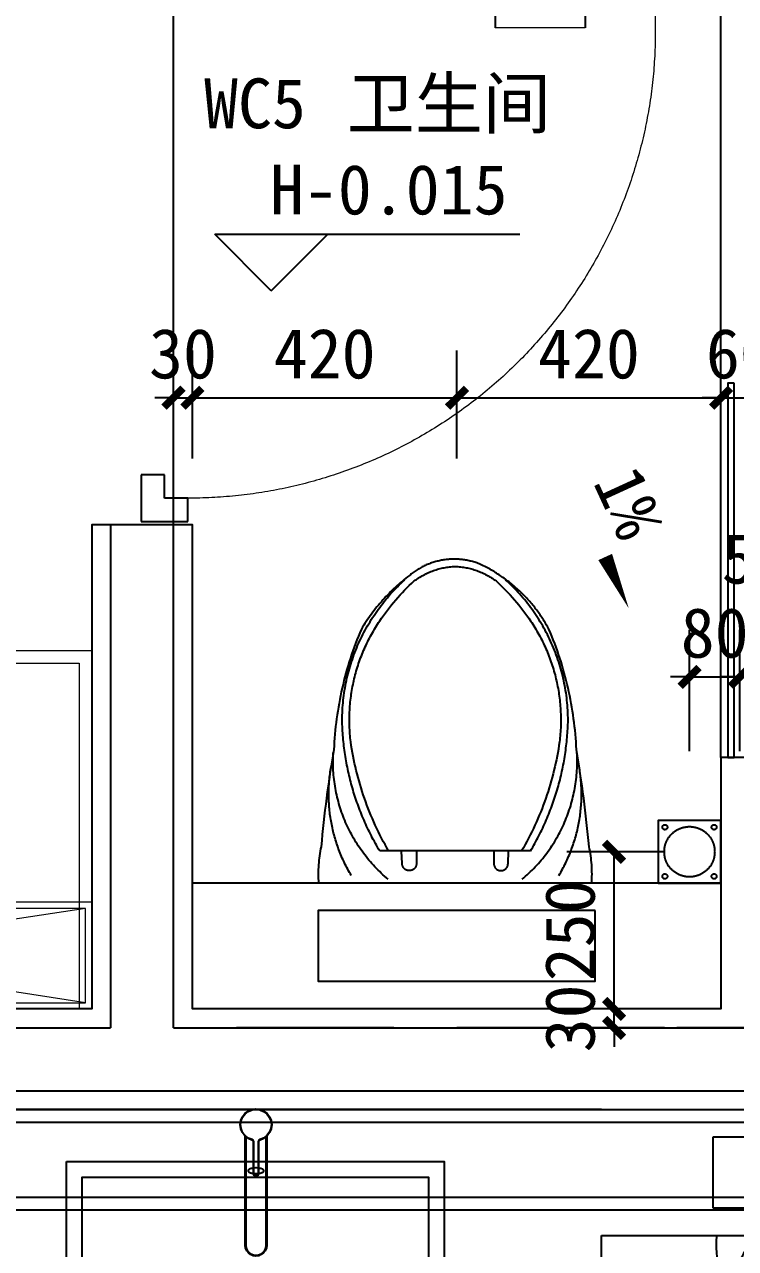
# Model space of a CAD drawing. Header units: millimetres. Extents: x -15 to 66915, y -15 to 18798.
# Drawn here: x 50559 to 51689, y 13212 to 15158 of the extents above; entities that cross this region are included whole.
import ezdxf
from ezdxf.xclip import XClip

# ---------------------------------------------------------------- set-up
doc = ezdxf.new("R2010")
doc.units = ezdxf.units.MM
doc.header["$LTSCALE"] = 1000
doc.header["$XCLIPFRAME"] = 2
for name, pattern in [('140-WC$0$__DASH', [0.35, 0.25, -0.1]), ('3#-轴线$0$DOTE', [2.42, 2, -0.2, 0.02, -0.2]), ('DASH', [0.35, 0.25, -0.1])]:
    doc.linetypes.add(name, pattern=pattern)
doc.layers.get('Defpoints').update_dxf_attribs({"color": 4, "linetype": 'DASH'})
for name, color, linetype in [('1#2#楼$0$A-ANNO-DIM-SYMB', 3, 'Continuous'), ('1#2#楼$0$A-ANNO-DIMS', 3, 'Continuous'), ('1#2#楼$0$A-ANNO-ELEV', 3, 'Continuous'), ('1#2#楼$0$A-ANNO-TEXT', 7, 'Continuous'), ('1#2#楼$0$A-DOOR-IDEN', 53, 'Continuous'), ('140-WC$0$A-FLOR-SPCL', 225, 'Continuous'), ('140-WC$0$BS-STAIR', 225, 'Continuous'), ('140-WC$0$FF-FIXT', 225, 'Continuous'), ('140-WC$0$FF-洁具及配件', 31, 'Continuous'), ('140-墙体$0$A-DOOR', 51, 'Continuous'), ('140-墙体$0$A-WALL-BLOK', 131, 'Continuous'), ('3#-轴线$0$A-ANNO-DOTE', 10, '3#-轴线$0$DOTE')]:
    doc.layers.add(name, color=color, linetype=linetype)
doc.layers.add('140-WC$0$JJ-01-固定家具', color=225, linetype='Continuous', lineweight=0)
doc.styles.add('1#2#楼$0$_TCH_DIM', font='')
doc.styles.add('1#2#楼$0$_TCH_DIM_T3', font='')
doc.styles.add('1#2#楼$0$_TCH_WINDOW', font='')
doc.styles.get('1#2#楼$0$_TCH_DIM').set_extended_font_data('SimSun')
doc.styles.get('1#2#楼$0$_TCH_DIM_T3').set_extended_font_data('SimSun')
doc.styles.get('1#2#楼$0$_TCH_WINDOW').set_extended_font_data('SimSun')
doc.dimstyles.new('1#2#楼$0$_TCH_ARCH&&30', dxfattribs={"dimtxt": 79.303797, "dimasz": 30, "dimexe": 75, "dimexo": 90, "dimgap": 30, "dimtad": 1, "dimdec": 0, "dimzin": 0, "dimdsep": 46, "dimtxsty": '1#2#楼$0$_TCH_DIM_T3', "dimblk": '1#2#楼$0$_ArchTick', "dimcen": 0.09, "dimclrt": 7, "dimazin": 2, "dimtfac": 1, "dimtdec": 0, "dimtix": 1, "dimtmove": 2, "dimatfit": 3, "dimfxl": 100, "dimtolj": 1, "dimtzin": 0, "dimarcsym": 0})

# ---------------------------------------------------------------- blocks, each defined once
blk = doc.blocks.new('140-墙体$0$$DorLib2D$00000009')
for p, q in [((0.4129, 0.9053), (0.4129, 0.0807)), ((0.4541, 0.9053), (0.4129, 0.9053)), ((0.4541, 0.0807), (0.4541, 0.9053)), ((0.4129, 0.7822), (0.378, 0.7822)), ((0.489, 0.7822), (0.4541, 0.7822)), ((0.4129, 0.6235), (0.378, 0.6235)), ((0.489, 0.6235), (0.4541, 0.6235)), ((-0.4941, 0.0807), (-0.4529, 0.0807)), ((-0.4941, -0.0018), (-0.4941, 0.0807)), ((-0.4529, 0.0807), (-0.4529, 0.0395)), ((0.4129, 0.0807), (0.4541, 0.0807)), ((0.4953, 0.0807), (0.4541, 0.0807)), ((0.4541, 0.0807), (0.4541, 0.0395)), ((0.4953, -0.0018), (0.4953, 0.0807)), ((-0.4529, 0.0395), (-0.4117, 0.0395)), ((-0.4117, 0.0395), (-0.4117, -0.0018)), ((0.4541, 0.0395), (0.4129, 0.0395)), ((0.4129, 0.0395), (0.4129, -0.0018)), ((-0.4941, -0.0018), (-0.4941, -0.0018)), ((-0.4117, -0.0018), (-0.4941, -0.0018)), ((0.4129, -0.0018), (0.4953, -0.0018)), ((0.4953, -0.0018), (0.4953, -0.0018))]:
    blk.add_line(p, q)
at = {"lineweight": 13}
for p, q in [((0.378, 0.7822), (0.378, 0.6235)), ((0.489, 0.7822), (0.489, 0.6235))]:
    blk.add_line(p, q, dxfattribs=at)
blk.add_arc((0.3716, 0.0817), 0.8246, 87.134, 180.0717, dxfattribs=at)
blk = doc.blocks.new('140-墙体')
at = {"layer": '140-墙体$0$A-DOOR'}
blk.add_line((-2550, 6900), (-2550, 7800), dxfattribs=at)
at = {"layer": '140-墙体$0$A-WALL-BLOK'}
for p, q in [((-2550, 6900), (-2650, 6900)), ((-2650, 6900), (-2650, 6100)), ((-2550, 6100), (-2550, 6900)), ((-3100, 6100), (-2650, 6100)), ((-2550, 6100), (-1600, 6100)), ((-3000, 6000), (-2650, 6000)), ((-2650, 6000), (-1600, 6000))]:
    blk.add_line(p, q, dxfattribs=at)
at = {"layer": '140-墙体$0$A-DOOR', "xscale": 900, "yscale": -900, "zscale": 100, "rotation": 90}
blk.add_blockref('140-墙体$0$$DorLib2D$00000009', (-2600, 7350), dxfattribs=at)
blk = doc.blocks.new('*U175')
for p, q in [((-495, 570), (-495, 0)), ((495, 570), (-495, 570)), ((495, 0), (495, 570)), ((-16, 244), (16, 244)), ((-16, 50), (-16, 244)), ((16, 244), (16, 50)), ((16, 50), (-16, 50))]:
    blk.add_line(p, q)
at = {"color": 250}
for p, q in [((-475, 550), (-475, 0)), ((475, 550), (-475, 550)), ((475, 0), (475, 550))]:
    blk.add_line(p, q, dxfattribs=at)
at = {"color": 0, "linetype": 'ByBlock'}
for p, q in [((-495, 170), (495, 170)), ((495, 0), (-495, 0))]:
    blk.add_line(p, q, dxfattribs=at)
at = {"color": 8}
for p, q in [((-485, 10), (485, 160)), ((-485, 160), (485, 10))]:
    blk.add_line(p, q, dxfattribs=at)
for points in [[(16, 107.6), (250, 107.6), (250, 497.6), (-250, 497.6), (-250, 107.6), (-16, 107.6)], [(16, 127.6), (230, 127.6), (230, 477.6), (-230, 477.6), (-230, 127.6), (-16, 127.6)]]:
    blk.add_lwpolyline(points)
blk.add_lwpolyline([(-485, 160), (485, 160), (485, 10), (-485, 10)], close=True, dxfattribs=at)
at = {"extrusion": (0, 0, -1)}
for centre, major_axis, start_param, end_param in [((0, 296.2), (-23.8, 0), 1.570796326795389, 7.853981633974973), ((67.1, 54.3), (-19, 0), 1.570796326798259, 7.853981633977845)]:
    blk.add_ellipse(centre, major_axis=major_axis, ratio=0.89986, start_param=start_param, end_param=end_param, dxfattribs=at)
blk.add_ellipse((-67.1, 53.6), major_axis=(19, 0), ratio=0.89986, dxfattribs=at)
blk = doc.blocks.new('140-WC$0$A$C569A68CE')
at = {"layer": '140-WC$0$A-FLOR-SPCL'}
for p, q in [((-17.2, -195.2), (-16.1, -195.2)), ((14, -195.2), (15.1, -195.2))]:
    blk.add_line(p, q, dxfattribs=at)
for points in [[(20.6, 14.3), (16.6, 19.5), (11.4, 23.5), (5.4, 25.9), (-1, 26.8), (-7.5, 25.9), (-13.5, 23.5), (-18.7, 19.5), (-22.7, 14.3), (-25.1, 8.3), (-26, 1.8), (-25.1, -4.6), (-22.7, -10.6), (-18.7, -15.8), (-13.5, -19.8), (-7.6, -22.2), (-6.7, -22.7), (-6, -23.2), (-5.4, -24), (-5, -24.8), (-5, -25.7), (-5, -76.2), (-4.9, -77.3), (-4.6, -78.2), (-3.9, -79), (-3, -79.7), (-2.1, -80), (-1, -80.2), (0, -80), (0.9, -79.7), (1.8, -79), (2.5, -78.2), (2.9, -77.3), (3, -76.2), (3, -25.7), (3, -24.8), (3.3, -24), (3.9, -23.2), (4.6, -22.7), (5.5, -22.2), (11.4, -19.8), (16.6, -15.8), (20.6, -10.6), (23.1, -4.6), (24, 1.8), (23.1, 8.3)], [(20.2, 14), (16.3, 19.1), (11.2, 23), (5.3, 25.4), (-1, 26.3), (-7.3, 25.4), (-13.2, 23), (-18.3, 19.1), (-22.2, 14), (-24.6, 8.1), (-25.5, 1.8), (-24.6, -4.5), (-22.2, -10.4), (-18.3, -15.5), (-13.2, -19.4), (-7.3, -21.8), (-6.4, -22.3), (-5.6, -22.9), (-4.9, -23.8), (-4.5, -24.7), (-4.5, -25.7), (-4.5, -76.2), (-4.4, -77.2), (-4.1, -78), (-3.5, -78.7), (-2.7, -79.3), (-1.9, -79.6), (-1, -79.7), (-0.1, -79.6), (0.7, -79.3), (1.5, -78.7), (2.1, -78), (2.4, -77.2), (2.5, -76.2), (2.5, -25.7), (2.5, -24.7), (2.9, -23.8), (3.6, -22.9), (4.4, -22.3), (5.3, -21.8), (11.2, -19.4), (16.3, -15.5), (20.2, -10.4), (22.6, -4.5), (23.5, 1.8), (22.6, 8.1)], [(16, -16.3), (15, -17.1), (15, -190.2), (14.4, -194.3), (12.8, -198.2), (10.3, -201.5), (7, -204), (3.1, -205.6), (-1, -206.2), (-5.2, -205.6), (-9, -204), (-12.3, -201.5), (-14.9, -198.2), (-16.5, -194.3), (-17, -190.2), (-17, -17.1), (-18, -16.3), (-18, -190.2), (-17.5, -194.6), (-15.8, -198.7), (-13.1, -202.2), (-9.5, -204.9), (-5.4, -206.6), (-1, -207.2), (3.4, -206.6), (7.5, -204.9), (11, -202.2), (13.7, -198.7), (15.4, -194.6), (16, -190.2)], [(15, -17.1), (11.4, -19.8), (5.5, -22.2), (4.6, -22.7), (3.9, -23.2), (3.3, -24), (3, -24.8), (3, -25.7), (3, -76.2), (2.8, -77.9), (1.8, -79), (0.5, -80), (-1.6, -80.2), (-3, -79.7), (-3.9, -79), (-4.9, -77.9), (-5, -76.2), (-5, -25.7), (-5, -24.8), (-5.4, -24), (-6, -23.2), (-6.7, -22.7), (-7.6, -22.2), (-13.5, -19.8), (-17, -17.1), (-17, -190.2), (-16.5, -194.3), (-14.9, -198.2), (-12.3, -201.5), (-9, -204), (-5.2, -205.6), (-1, -206.2), (3.1, -205.6), (7, -204), (10.3, -201.5), (12.8, -198.2), (14.4, -194.3), (15, -190.2)]]:
    blk.add_lwpolyline(points, close=True, dxfattribs=at)
blk.add_lwpolyline([(-13.5, -71.5), (-13.5, -71.3), (-13.5, -71.2), (-13.4, -71), (-13.4, -70.8), (-13.3, -70.6), (-13.2, -70.5), (-13.1, -70.3), (-12.9, -70.1), (-12.8, -70), (-12.6, -69.8), (-12.2, -69.5), (-11.7, -69.2), (-11.1, -68.9), (-10.5, -68.6), (-9.9, -68.3), (-9.2, -68.1), (-7.6, -67.7), (-5.8, -67.4), (-4, -67.2), (-2, -67), (-0.1, -67), (1.9, -67.2), (3.7, -67.4), (5.5, -67.7), (7.1, -68.1), (7.8, -68.3), (8.5, -68.6), (9.1, -68.9), (9.6, -69.2), (10.1, -69.5), (10.5, -69.8), (10.7, -70), (10.9, -70.1), (11, -70.3), (11.1, -70.5), (11.2, -70.6), (11.3, -70.8), (11.4, -71), (11.4, -71.2), (11.5, -71.3), (11.5, -71.5), (11.5, -71.7), (11.4, -71.9), (11.4, -72.1), (11.3, -72.2), (11.2, -72.4), (11.1, -72.6), (11, -72.7), (10.9, -72.9), (10.7, -73.1), (10.5, -73.2), (10.1, -73.6), (9.6, -73.9), (9.1, -74.2), (8.5, -74.4), (7.8, -74.7), (7.1, -74.9), (5.5, -75.4), (3.7, -75.7), (1.9, -75.9), (-0.1, -76), (-2, -76), (-4, -75.9), (-5.8, -75.7), (-7.6, -75.4), (-9.2, -74.9), (-9.9, -74.7), (-10.5, -74.4), (-11.1, -74.2), (-11.7, -73.9), (-12.2, -73.6), (-12.6, -73.2), (-12.8, -73.1), (-12.9, -72.9), (-13.1, -72.7), (-13.2, -72.6), (-13.3, -72.4), (-13.4, -72.2), (-13.4, -72.1), (-13.5, -71.9), (-13.5, -71.7), (-13.5, -71.5)], dxfattribs=at)
blk = doc.blocks.new('140-WC$0$A$C05716B03')
at = {"layer": '140-WC$0$A-FLOR-SPCL'}
for points in [[(-100, 400), (500, 400), (500, 0), (-100, 0)], [(475, 25), (-75, 25), (-75, 375), (475, 375)]]:
    blk.add_lwpolyline(points, close=True, dxfattribs=at)
for radius in [36, 23]:
    blk.add_circle((200, 192.2), radius, dxfattribs=at)
blk = doc.blocks.new('140-WC$0$A$C4A066A6E')
at = {"layer": '140-WC$0$FF-FIXT', "color": 8}
blk.add_blockref('140-WC$0$A$C569A68CE', (0, 456.5), dxfattribs=at)
at = {"layer": '140-WC$0$FF-洁具及配件', "color": 8, "ltscale": 0.01, "xscale": -1}
blk.add_blockref('140-WC$0$A$C05716B03', (200, 0), dxfattribs=at)
blk = doc.blocks.new('140-WC$0$dfghrtjrtuj6')
at = {"layer": '140-WC$0$A-FLOR-SPCL'}
for points in [[(-217, 0, 0.071142), (-213, -58.1, 0.019152), (-192.8, -212.4, 0.090609), (-149, -404.1, 0.163158), (-38.2, -508, 0.273043), (72.6, -489.5, 0.094885), (149, -404.1, 0.090609), (192.8, -212.4, 0.019152), (213, -58.1, 0.071142), (217, 0)], [(-165, -12.4, 0.180688), (-197.1, -185.5, -4.705295)], [(-106.5, -6.4, 0.237416), (-193.6, -207.9, -3.87225)], [(106.5, -6.4, -0.237416), (193.6, -207.9, 3.87225)], [(165, -12.4, -0.180688), (197.1, -185.5, 4.705295)], [(-61.3, -50.9), (-61.5, -31.5, 1.018669), (-84.1, -31.5), (-85.1, -51.1)], [(61.3, -50.9), (61.5, -31.5, -1.018669), (84.1, -31.5), (85.1, -51.1)], [(-119.9, -51.4, 0.129606), (-179.5, -259.3, 0.211204), (-80.1, -482.5, 2.252949)], [(105.7, -51.3, -0.095348), (165.9, -224.7, -0.180567), (119.8, -417.3, -0.059956), (65.2, -480.7, -0.149733), (0, -503.9, -0.149733), (-65.2, -480.7, -0.059956), (-119.9, -417.3, -0.180567), (-165.9, -224.7, -0.095348), (-105.7, -51.3, 0.095348)], [(119.9, -51.4, -0.129606), (179.5, -259.3, -0.211204), (80.1, -482.5, -2.252949)]]:
    blk.add_lwpolyline(points, format="xyb", dxfattribs=at)
blk.add_lwpolyline([(-119.9, -51.4), (119.9, -51.4)], dxfattribs=at)
blk = doc.blocks.new('140-WC$0$A$C446C3F73')
at = {"layer": '140-WC$0$A-FLOR-SPCL'}
blk.add_lwpolyline([(-50, -50), (50, -50), (50, 50), (-50, 50)], close=True, dxfattribs=at)
for centre, radius in [((-39.1, 39.1), 4), ((0, 0), 40), ((39.1, 39.1), 4), ((-39.1, -39.1), 4), ((39.1, -39.1), 4)]:
    blk.add_circle(centre, radius, dxfattribs=at)
blk = doc.blocks.new('140-WC')
at = {"layer": '140-WC$0$A-FLOR-SPCL'}
for p, q in [((880, -1570), (1720, -1570)), ((1070, -2130), (270, -2130))]:
    blk.add_line(p, q, dxfattribs=at)
for points in [[(1750, -100), (1720, -100), (1720, -30), (30, -30), (30, -1370), (880, -1370), (880, -1770), (1720, -1770), (1720, -1000), (1750, -1000)], [(1850, -1000), (1880, -1000), (1880, -1770), (2870, -1770), (2870, -1200), (2900, -1200)], [(2100, -3500), (2100, -3470), (2170, -3470), (2170, -1930), (-770, -1930), (-770, -3470), (1200, -3470), (1200, -3500)], [(1070, -1930), (2170, -1930), (2170, -2530), (1070, -2530), (1070, -2130)]]:
    blk.add_lwpolyline(points, dxfattribs=at)
for points in [[(859, -775), (869, -775), (869, -1370), (859, -1370)], [(1079.8, -1613.6), (1520.2, -1613.6), (1520.2, -1725.9), (1079.8, -1725.9)], [(270, -2090), (2170, -2090), (2170, -1930), (270, -1930)], [(290, -2070), (2150, -2070), (2150, -1950), (290, -1950)]]:
    blk.add_lwpolyline(points, close=True, dxfattribs=at)
at = {"layer": '140-WC$0$A-FLOR-SPCL', "linetype": '140-WC$0$__DASH', "ltscale": 0.5}
blk.add_lwpolyline([(892.7, -2086.4), (452.3, -2086.4), (452.3, -1974.1), (892.7, -1974.1)], close=True, dxfattribs=at)
at = {"layer": '140-WC$0$BS-STAIR'}
blk.add_lwpolyline([(880, -1370), (880, -30)], dxfattribs=at)
at = {"layer": 'Defpoints'}
for points in [[(0, -1800), (1750, -1800), (1750, 0), (0, 0)], [(2200, -1900), (-800, -1900), (-800, -3500), (2200, -3500)]]:
    blk.add_lwpolyline(points, close=True, dxfattribs=at)
at = {"layer": '140-WC$0$A-FLOR-SPCL', "xscale": -1}
for name, p, rotation in [('140-WC$0$dfghrtjrtuj6', (1302.5, -1570), 180), ('140-WC$0$A$C446C3F73', (930, -1520), 270)]:
    blk.add_blockref(name, p, dxfattribs=dict(at, rotation=rotation))
at = {"layer": '140-WC$0$A-FLOR-SPCL'}
blk.add_blockref('140-WC$0$A$C4A066A6E', (1620, -2412.3), dxfattribs=at)
at = {"layer": '140-WC$0$FF-洁具及配件', "xscale": -1}
blk.add_blockref('140-WC$0$dfghrtjrtuj6', (670, -2130), dxfattribs=at)
at = {"layer": '140-WC$0$JJ-01-固定家具', "extrusion": (0, 0, -1), "xscale": -1, "zscale": -1}
blk.add_blockref('*U175', (-2375, -1770), dxfattribs=at)
blk = doc.blocks.new('1#2#楼$0$BGTVF')
ref = blk.add_blockref('140-墙体', (8550, -11200))
XClip(ref).set_block_clipping_path([(-12550, 3900.0000000001), (-9750, 3900.0000000001), (-9750, 11800.0000000001), (400.0000000001, 11800.0000000001), (400.0000000001, -2099.9999999999), (-12549.9999999999, -2100.0000000001)])
ref = blk.add_blockref('140-WC', (7750, -3300), dxfattribs=dict(xscale=-1))
XClip(ref).set_block_clipping_path([(11749.9999999999, -3999.9999999999), (8949.9999999999, -3999.9999999999), (8949.9999999999, 3900.0000000001), (-1200.0000000002, 3900.0000000001), (-1200.0000000002, -9999.9999999999), (11749.9999999998, -10000.0000000001)])
blk = doc.blocks.new('1#2#楼$0$_ArchTick')
at = {"color": 0, "linetype": 'ByBlock', "const_width": 0.4}
blk.add_lwpolyline([(-0.5, -0.5), (0.5, 0.5)], dxfattribs=at)
blk = doc.blocks.new('*D878')
at = {"layer": '1#2#楼$0$A-ANNO-DIMS', "color": 0, "lineweight": -2, "transparency": 16777216}
for p, q in [((51575.5, 13842.7), (51420.6, 13842.7)), ((51495.6, 13592.7), (51495.6, 13842.7)), ((51575.5, 13592.7), (51420.6, 13592.7))]:
    blk.add_line(p, q, dxfattribs=at)
at = {"layer": 'Defpoints', "color": 0, "transparency": 16777216}
for p in [(51495.6, 13842.7), (51665.5, 13842.7), (51665.5, 13592.7)]:
    blk.add_point(p, dxfattribs=at)
at = {"layer": '1#2#楼$0$A-ANNO-DIMS', "color": 0, "lineweight": -2, "transparency": 16777216, "xscale": 30, "yscale": 30, "zscale": 30}
for p, rotation in [((51495.6, 13842.7), 90), ((51495.6, 13592.7), 270)]:
    blk.add_blockref('1#2#楼$0$_ArchTick', p, dxfattribs=dict(at, rotation=rotation))
at = {"layer": '1#2#楼$0$A-ANNO-DIMS', "color": 7, "transparency": 16777216, "insert": (51425.9, 13717.7), "char_height": 79.3, "attachment_point": 5, "rotation": 90, "style": '1#2#楼$0$_TCH_DIM_T3'}
blk.add_mtext('\\A1;250', dxfattribs=at)
blk = doc.blocks.new('*D879')
at = {"layer": '1#2#楼$0$A-ANNO-DIMS', "color": 0, "lineweight": -2, "transparency": 16777216}
for p, q in [((51495.6, 13592.7), (51495.6, 13622.7)), ((51575.5, 13592.7), (51420.6, 13592.7)), ((51495.6, 13562.7), (51495.6, 13592.7)), ((51575.5, 13562.7), (51420.6, 13562.7)), ((51495.6, 13562.7), (51495.6, 13532.7))]:
    blk.add_line(p, q, dxfattribs=at)
at = {"layer": 'Defpoints', "color": 0, "transparency": 16777216}
for p in [(51495.6, 13592.7), (51665.5, 13592.7), (51665.5, 13562.7)]:
    blk.add_point(p, dxfattribs=at)
at = {"layer": '1#2#楼$0$A-ANNO-DIMS', "color": 0, "lineweight": -2, "transparency": 16777216, "xscale": 30, "yscale": 30, "zscale": 30}
for p, rotation in [((51495.6, 13592.7), 270), ((51495.6, 13562.7), 90)]:
    blk.add_blockref('1#2#楼$0$_ArchTick', p, dxfattribs=dict(at, rotation=rotation))
at = {"layer": '1#2#楼$0$A-ANNO-DIMS', "color": 7, "transparency": 16777216, "insert": (51425.9, 13577.7), "char_height": 79.3, "attachment_point": 5, "rotation": 90, "style": '1#2#楼$0$_TCH_DIM_T3'}
blk.add_mtext('\\A1;30', dxfattribs=at)
blk = doc.blocks.new('*D884')
at = {"layer": '1#2#楼$0$A-ANNO-DIMS', "color": 0, "lineweight": -2, "transparency": 16777216}
for p, q in [((51615.5, 14002.7), (51615.5, 14195.8)), ((51695.5, 14002.7), (51695.5, 14195.8)), ((51615.5, 14120.8), (51585.5, 14120.8)), ((51615.5, 14120.8), (51695.5, 14120.8)), ((51695.5, 14120.8), (51725.5, 14120.8))]:
    blk.add_line(p, q, dxfattribs=at)
at = {"layer": 'Defpoints', "color": 0, "transparency": 16777216}
for p in [(51695.5, 14120.8), (51615.5, 13912.7), (51695.5, 13912.7)]:
    blk.add_point(p, dxfattribs=at)
at = {"layer": '1#2#楼$0$A-ANNO-DIMS', "color": 0, "lineweight": -2, "transparency": 16777216, "xscale": 30, "yscale": 30, "zscale": 30}
blk.add_blockref('1#2#楼$0$_ArchTick', (51615.5, 14120.8), dxfattribs=at)
at = {"layer": '1#2#楼$0$A-ANNO-DIMS', "color": 0, "lineweight": -2, "transparency": 16777216, "xscale": 30, "yscale": 30, "zscale": 30, "rotation": 180}
blk.add_blockref('1#2#楼$0$_ArchTick', (51695.5, 14120.8), dxfattribs=at)
at = {"layer": '1#2#楼$0$A-ANNO-DIMS', "color": 7, "transparency": 16777216, "insert": (51655.5, 14190.4), "char_height": 79.3, "attachment_point": 5, "style": '1#2#楼$0$_TCH_DIM_T3'}
blk.add_mtext('\\A1;80', dxfattribs=at)
blk = doc.blocks.new('*D885')
at = {"layer": '1#2#楼$0$A-ANNO-DIMS', "color": 0, "lineweight": -2, "transparency": 16777216}
for p, q in [((51695.5, 14002.7), (51695.5, 14195.8)), ((51745.5, 14002.7), (51745.5, 14195.8)), ((51695.5, 14120.8), (51665.5, 14120.8)), ((51695.5, 14120.8), (51745.5, 14120.8)), ((51745.5, 14120.8), (51775.5, 14120.8))]:
    blk.add_line(p, q, dxfattribs=at)
at = {"layer": 'Defpoints', "color": 0, "transparency": 16777216}
for p in [(51745.5, 14120.8), (51695.5, 13912.7), (51745.5, 13912.7)]:
    blk.add_point(p, dxfattribs=at)
at = {"layer": '1#2#楼$0$A-ANNO-DIMS', "color": 0, "lineweight": -2, "transparency": 16777216, "xscale": 30, "yscale": 30, "zscale": 30}
blk.add_blockref('1#2#楼$0$_ArchTick', (51695.5, 14120.8), dxfattribs=at)
at = {"layer": '1#2#楼$0$A-ANNO-DIMS', "color": 0, "lineweight": -2, "transparency": 16777216, "xscale": 30, "yscale": 30, "zscale": 30, "rotation": 180}
blk.add_blockref('1#2#楼$0$_ArchTick', (51745.5, 14120.8), dxfattribs=at)
at = {"layer": '1#2#楼$0$A-ANNO-DIMS', "color": 7, "transparency": 16777216, "insert": (51720.5, 14308.3), "char_height": 79.3, "attachment_point": 5, "style": '1#2#楼$0$_TCH_DIM_T3'}
blk.add_mtext('\\A1;50', dxfattribs=at)
blk = doc.blocks.new('*D893')
at = {"layer": '1#2#楼$0$A-ANNO-DIMS', "color": 0, "lineweight": -2, "transparency": 16777216}
for p, q in [((51665.5, 14468), (51665.5, 14639.8)), ((51725.4, 14468), (51725.4, 14639.8)), ((51665.5, 14564.8), (51635.5, 14564.8)), ((51665.5, 14564.8), (51725.4, 14564.8)), ((51725.4, 14564.8), (51755.4, 14564.8))]:
    blk.add_line(p, q, dxfattribs=at)
at = {"layer": 'Defpoints', "color": 0, "transparency": 16777216}
for p in [(51725.4, 14564.8), (51665.5, 14378), (51725.4, 14378)]:
    blk.add_point(p, dxfattribs=at)
at = {"layer": '1#2#楼$0$A-ANNO-DIMS', "color": 0, "lineweight": -2, "transparency": 16777216, "xscale": 30, "yscale": 30, "zscale": 30}
for p, rotation in [((51665.5, 14564.8), 359.9989880283815), ((51725.4, 14564.8), 179.9989880283815)]:
    blk.add_blockref('1#2#楼$0$_ArchTick', p, dxfattribs=dict(at, rotation=rotation))
at = {"layer": '1#2#楼$0$A-ANNO-DIMS', "color": 7, "transparency": 16777216, "insert": (51695.5, 14634.5), "char_height": 79.3, "attachment_point": 5, "rotation": 359.999, "style": '1#2#楼$0$_TCH_DIM_T3'}
blk.add_mtext('\\A1;60', dxfattribs=at)
blk = doc.blocks.new('*D894')
at = {"layer": '1#2#楼$0$A-ANNO-DIMS', "color": 0, "lineweight": -2, "transparency": 16777216}
for p, q in [((51245.9, 14468), (51245.9, 14639.8)), ((51665.5, 14468), (51665.5, 14639.8)), ((51245.9, 14564.8), (51665.5, 14564.8))]:
    blk.add_line(p, q, dxfattribs=at)
at = {"layer": 'Defpoints', "color": 0, "transparency": 16777216}
for p in [(51665.5, 14564.8), (51245.9, 14378), (51665.5, 14378)]:
    blk.add_point(p, dxfattribs=at)
at = {"layer": '1#2#楼$0$A-ANNO-DIMS', "color": 0, "lineweight": -2, "transparency": 16777216, "xscale": 30, "yscale": 30, "zscale": 30}
for p, rotation in [((51245.9, 14564.8), 179.9989880283812), ((51665.5, 14564.8), 359.9989880283812)]:
    blk.add_blockref('1#2#楼$0$_ArchTick', p, dxfattribs=dict(at, rotation=rotation))
at = {"layer": '1#2#楼$0$A-ANNO-DIMS', "color": 7, "transparency": 16777216, "insert": (51455.7, 14634.5), "char_height": 79.3, "attachment_point": 5, "rotation": 359.999, "style": '1#2#楼$0$_TCH_DIM_T3'}
blk.add_mtext('\\A1;420', dxfattribs=at)
blk = doc.blocks.new('*D895')
at = {"layer": '1#2#楼$0$A-ANNO-DIMS', "color": 0, "lineweight": -2, "transparency": 16777216}
for p, q in [((50825.5, 14468), (50825.5, 14639.8)), ((51245.9, 14468), (51245.9, 14639.8)), ((50825.5, 14564.8), (51245.9, 14564.8))]:
    blk.add_line(p, q, dxfattribs=at)
at = {"layer": 'Defpoints', "color": 0, "transparency": 16777216}
for p in [(51245.9, 14564.8), (50825.5, 14378), (51245.9, 14378)]:
    blk.add_point(p, dxfattribs=at)
at = {"layer": '1#2#楼$0$A-ANNO-DIMS', "color": 0, "lineweight": -2, "transparency": 16777216, "xscale": 30, "yscale": 30, "zscale": 30}
for p, rotation in [((50825.5, 14564.8), 179.998988028381), ((51245.9, 14564.8), 359.998988028381)]:
    blk.add_blockref('1#2#楼$0$_ArchTick', p, dxfattribs=dict(at, rotation=rotation))
at = {"layer": '1#2#楼$0$A-ANNO-DIMS', "color": 7, "transparency": 16777216, "insert": (51035.7, 14634.5), "char_height": 79.3, "attachment_point": 5, "rotation": 359.999, "style": '1#2#楼$0$_TCH_DIM_T3'}
blk.add_mtext('\\A1;420', dxfattribs=at)
blk = doc.blocks.new('*D896')
at = {"layer": '1#2#楼$0$A-ANNO-DIMS', "color": 0, "lineweight": -2, "transparency": 16777216}
for p, q in [((50795.5, 14468), (50795.5, 14639.8)), ((50825.5, 14468), (50825.5, 14639.8)), ((50795.5, 14564.8), (50765.5, 14564.8)), ((50795.5, 14564.8), (50825.5, 14564.8)), ((50825.5, 14564.8), (50855.5, 14564.8))]:
    blk.add_line(p, q, dxfattribs=at)
at = {"layer": 'Defpoints', "color": 0, "transparency": 16777216}
for p in [(50825.5, 14564.8), (50795.5, 14378), (50825.5, 14378)]:
    blk.add_point(p, dxfattribs=at)
at = {"layer": '1#2#楼$0$A-ANNO-DIMS', "color": 0, "lineweight": -2, "transparency": 16777216, "xscale": 30, "yscale": 30, "zscale": 30}
for p, rotation in [((50795.5, 14564.8), 359.9989880283812), ((50825.5, 14564.8), 179.9989880283813)]:
    blk.add_blockref('1#2#楼$0$_ArchTick', p, dxfattribs=dict(at, rotation=rotation))
at = {"layer": '1#2#楼$0$A-ANNO-DIMS', "color": 7, "transparency": 16777216, "insert": (50810.5, 14634.5), "char_height": 79.3, "attachment_point": 5, "rotation": 359.999, "style": '1#2#楼$0$_TCH_DIM_T3'}
blk.add_mtext('\\A1;30', dxfattribs=at)
blk = doc.blocks.new('3#-轴线')
at = {"layer": '3#-轴线$0$A-ANNO-DOTE'}
blk.add_lwpolyline([(20900, -16100), (20900, 5500)], dxfattribs=at)
blk = doc.blocks.new('3#~5#楼$0$bghtrb')
blk.add_blockref('3#-轴线', (-21700, 0))
blk = doc.blocks.new('3#~5#楼')
ref = blk.add_blockref('3#~5#楼$0$bghtrb', (50041.1, 9822.2), dxfattribs=dict(xscale=-1))
XClip(ref).set_block_clipping_path([(-1200, -7200), (3050, -2800)])
blk = doc.blocks.new('1#2#楼')
ref = blk.add_blockref('1#2#楼$0$BGTVF', (44795.5, 18662.7))
XClip(ref).set_block_clipping_path([(4450, -7200), (9050.0000531961, -2800)])
at = {"layer": '1#2#楼$0$A-ANNO-DIM-SYMB'}
blk.add_lwpolyline([(51387.3, 14516.8, 0, 0, 0), (51519, 14229.7, 0, 24, 0), (51481.5, 14311.5, 0, 0, 0)], format="xyseb", dxfattribs=at)
at = {"layer": '1#2#楼$0$A-ANNO-ELEV', "color": 6}
for p, q in [((50950.9, 14734.8), (50860.9, 14824.8)), ((50860.9, 14824.8), (51345.8, 14824.8)), ((50950.9, 14734.8), (51040.9, 14824.8))]:
    blk.add_line(p, q, dxfattribs=at)
at = {"layer": '1#2#楼$0$A-ANNO-TEXT', "color": 7, "style": '1#2#楼$0$_TCH_DIM'}
blk.add_text('H-0.015', height=79.3, dxfattribs=at).set_placement((50948.7, 14856.3))
blk.add_text('1%', height=79.3, rotation=294.6484, dxfattribs=at).set_placement((51461.3, 14430.9))
at = {"layer": '1#2#楼$0$A-DOOR-IDEN', "style": '1#2#楼$0$_TCH_WINDOW'}
for s, p in [('WC5', (50844, 14993.3)), ('卫生间', (51070.8, 14993.3))]:
    blk.add_text(s, height=79.3, dxfattribs=at).set_placement(p)
at = {"layer": '1#2#楼$0$A-ANNO-DIMS'}
for p1, p2, distance, picture, middle in [((50795.5, 14378), (50825.5, 14378), 186.8, '*D896', (50810.5, 14634.5)), ((50825.5, 14378), (51245.9, 14378), 186.8, '*D895', (51035.7, 14634.5)), ((51245.9, 14378), (51665.5, 14378), 186.8, '*D894', (51455.7, 14634.5)), ((51665.5, 14378), (51725.4, 14378), 186.8, '*D893', (51695.5, 14634.5)), ((51615.5, 13912.7), (51695.5, 13912.7), 208.1, '*D884', (51655.5, 14190.4)), ((51665.5, 13592.7), (51665.5, 13842.7), 169.9, '*D878', (51425.9, 13717.7)), ((51665.5, 13562.7), (51665.5, 13592.7), 169.9, '*D879', (51425.9, 13577.7))]:
    dim = blk.add_aligned_dim(p1=p1, p2=p2, distance=distance, dimstyle='1#2#楼$0$_TCH_ARCH&&30', dxfattribs=at)
    dim.commit()
    dim.dimension.update_dxf_attribs({"geometry": picture, "text_midpoint": middle})
dim = blk.add_linear_dim(base=(51745.5, 14120.8), p1=(51695.5, 13912.7), p2=(51745.5, 13912.7), angle=0, dimstyle='1#2#楼$0$_TCH_ARCH&&30', dxfattribs=at)
dim.commit()
dim.dimension.update_dxf_attribs({"geometry": '*D885', "text_midpoint": (51720.5, 14308.3), "dimtype": 161})

msp = doc.modelspace()

# ---------------------------------------------------------------- block references
msp.add_blockref('1#2#楼', (0, 0))

# ---------------------------------------------------------------- next in the draw order: block references
msp.add_blockref('3#~5#楼', (0, 0))

doc.saveas('drawing.dxf')
